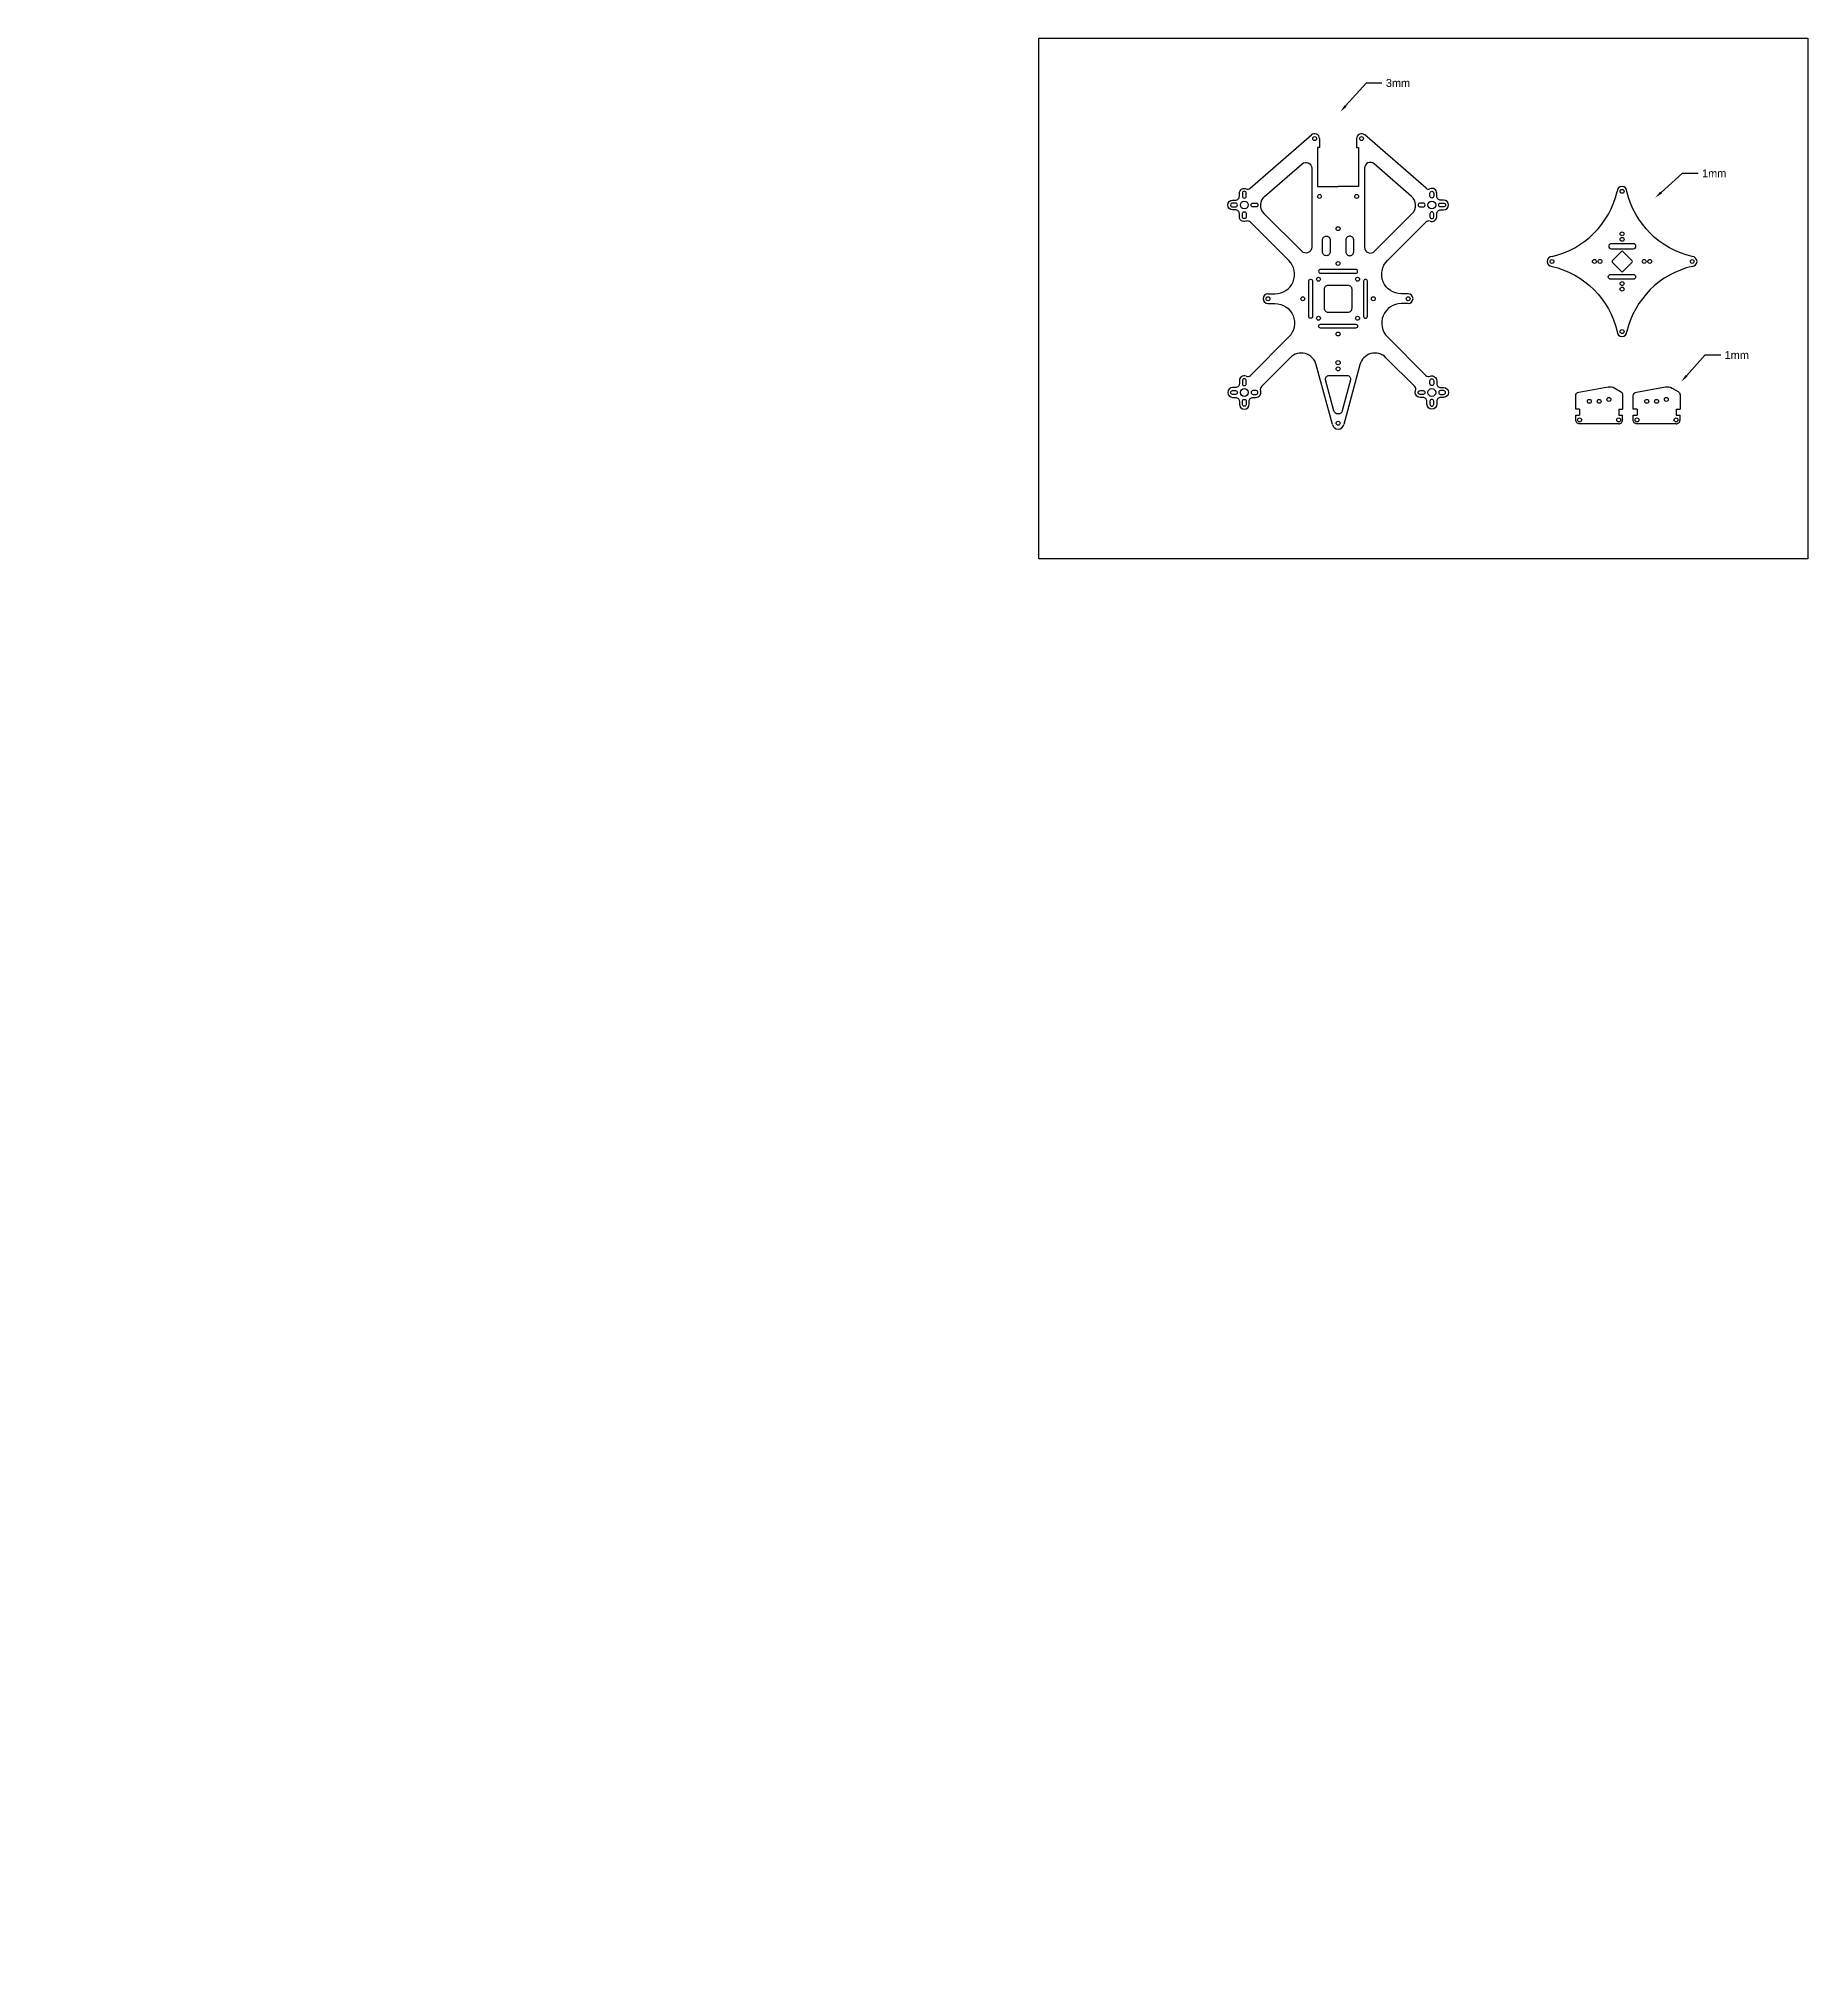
# Model space of a CAD drawing. Header units: millimetres. Extents: x 0 to 3623, y 0 to 1961.
# Drawn here: x 2717 to 3623, y 980 to 1961 of the extents above; entities that cross this region are included whole.
import ezdxf
from ezdxf import colors
from ezdxf.entities.mleader import LeaderData, LeaderLine
from ezdxf.math import Vec2, Vec3

# ---------------------------------------------------------------- set-up
doc = ezdxf.new("R2010")
doc.units = ezdxf.units.MM
doc.layers.add('底板', color=7, linetype='Continuous', true_color=0x000000)
doc.styles.get("Standard").update_dxf_attribs({"font": 'arial.ttf'})

# ---------------------------------------------------------------- blocks, each defined once
blk = doc.blocks.new('23rfedgtr')
for points in [[(31068.74, 27592.45, 0.286071), (31102.11, 27625.85, -25.999989)], [(31140.48, 27592.45, -0.286071), (31107.11, 27625.85, 25.999989)], [(31068.74, 27587.45, -0.286071), (31102.11, 27554.06, 25.999989)], [(31140.48, 27587.45, 0.286071), (31107.11, 27554.06, -25.999989)]]:
    blk.add_lwpolyline(points, format="xyb")
for centre in [(31104.61, 27625.85), (31068.74, 27589.95), (31140.48, 27589.95), (31104.61, 27554.06)]:
    blk.add_circle(centre, 1)
for centre, start, end in [((31104.61, 27625.85), 360, 180), ((31068.74, 27589.95), 90, 270), ((31140.48, 27589.95), 270, 90), ((31104.61, 27554.06), 180, 0)]:
    blk.add_arc(centre, 2.5, start, end)

msp = doc.modelspace()

# ---------------------------------------------------------------- linework, layer by layer
at = {"color": 0}
for p, q in [((3527.55, 1851.67), (3522.8, 1846.91)), ((3522.8, 1846.21), (3527.55, 1841.45)), ((3533.02, 1846.91), (3528.26, 1851.67)), ((3528.26, 1841.45), (3533.02, 1846.21)), ((3506.06, 1771), (3504.06, 1771)), ((3506.06, 1770.95), (3506.06, 1771)), ((3526.06, 1771), (3528.06, 1771)), ((3526.06, 1770.95), (3526.06, 1771)), ((3535.45, 1771), (3533.45, 1771)), ((3535.45, 1770.95), (3535.45, 1771)), ((3555.45, 1771), (3557.45, 1771)), ((3555.45, 1770.95), (3555.45, 1771))]:
    msp.add_line(p, q, dxfattribs=at)
for p, q in [((3504.06, 1767.95), (3506.06, 1767.95)), ((3506.06, 1770.95), (3506.06, 1767.95)), ((3526.06, 1770.95), (3526.06, 1767.95)), ((3526.06, 1767.95), (3528.06, 1767.95)), ((3533.45, 1767.95), (3535.45, 1767.95)), ((3535.45, 1770.95), (3535.45, 1767.95)), ((3555.45, 1770.95), (3555.45, 1767.95)), ((3555.45, 1767.95), (3557.45, 1767.95))]:
    msp.add_line(p, q)
msp.add_lwpolyline([(3229.23, 1960.78), (3622.81, 1960.78), (3622.81, 1694.42), (3229.23, 1694.42)], close=True)
for points in [[(3337.41, 1884.06), (3368.78, 1911.33)], [(3372.92, 1909.44), (3372.92, 1904.94), (3371.92, 1904.94), (3371.92, 1884.94), (3382.42, 1884.94)], [(3391.92, 1909.44), (3391.92, 1904.94), (3392.92, 1904.94), (3392.92, 1884.94), (3382.42, 1884.94)], [(3427.44, 1884.06), (3396.06, 1911.33)], [(3526.06, 1763.45), (3506.06, 1763.45)], [(3555.45, 1763.45), (3535.45, 1763.45)]]:
    msp.add_lwpolyline(points)
for points in [[(3344.77, 1879.86), (3363.96, 1896.53, -0.643177), (3368.92, 1894.27), (3368.92, 1853.87, -0.668143), (3363.8, 1851.75), (3344.46, 1871.09)], [(3420.08, 1879.86), (3400.89, 1896.53, 0.643177), (3395.92, 1894.27), (3395.92, 1853.87, 0.668143), (3401.04, 1851.75), (3420.38, 1871.09)], [(3335.36, 1867.15, -0.531846), (3331.92, 1869.47), (3331.92, 1870.97, 0.414214), (3329.92, 1872.97), (3328.42, 1872.97, -1), (3328.42, 1877.97), (3329.92, 1877.97, 0.414214), (3331.92, 1879.97), (3331.92, 1881.47, -0.540871), (3335.43, 1883.76)], [(3429.49, 1867.15, 0.531846), (3432.92, 1869.47), (3432.92, 1870.97, -0.414214), (3434.92, 1872.97), (3436.42, 1872.97, 1), (3436.42, 1877.97), (3434.92, 1877.97, -0.414214), (3432.92, 1879.97), (3432.92, 1881.47, 0.540871), (3429.42, 1883.76)], [(3346.55, 1829.98), (3350.12, 1829.98, 0.668215), (3357.19, 1847.05), (3337.52, 1866.71)], [(3418.29, 1829.98), (3414.73, 1829.98, -0.668215), (3407.66, 1847.05), (3427.32, 1866.71)], [(3346.55, 1824.98), (3350.12, 1824.98, -0.668215), (3357.19, 1807.91), (3337.52, 1788.24)], [(3418.29, 1824.98), (3414.73, 1824.98, 0.668215), (3407.66, 1807.91), (3427.32, 1788.24)], [(3379.51, 1763.05), (3371.29, 1793.72, 0.577317), (3357.9, 1797.31), (3343.18, 1782.59)], [(3421.66, 1782.59), (3406.94, 1797.31, 0.577317), (3393.56, 1793.72), (3385.35, 1763.12)], [(3335.36, 1787.81, 0.531846), (3331.92, 1785.49), (3331.92, 1783.99, -0.414214), (3329.92, 1781.99), (3328.42, 1781.99, 1), (3328.42, 1776.99), (3329.92, 1776.99, -0.414214), (3331.92, 1774.99), (3331.92, 1773.49, 1), (3336.92, 1773.49), (3336.92, 1774.99, -0.414214), (3338.92, 1776.99), (3340.42, 1776.99, 0.531717), (3342.74, 1780.42)], [(3429.49, 1787.81, -0.531846), (3432.92, 1785.49), (3432.92, 1783.99, 0.414214), (3434.92, 1781.99), (3436.42, 1781.99, -1), (3436.42, 1776.99), (3434.92, 1776.99, 0.414214), (3432.92, 1774.99), (3432.92, 1773.49, -1), (3427.92, 1773.49), (3427.92, 1774.99, 0.414214), (3425.92, 1776.99), (3424.42, 1776.99, -0.531717), (3422.11, 1780.42, -0.531717)], [(3504.06, 1771), (3504.06, 1777.77, -0.36397), (3505.71, 1779.74), (3520.65, 1782.37, -0.176327), (3524.02, 1781.78), (3527.06, 1780.02, -0.267949), (3528.06, 1778.29), (3528.06, 1771)], [(3533.45, 1771), (3533.45, 1777.77, -0.36397), (3535.1, 1779.74), (3550.04, 1782.37, -0.176327), (3553.41, 1781.78), (3556.45, 1780.02, -0.267949), (3557.45, 1778.29), (3557.45, 1771)], [(3506.06, 1763.45, -0.414214), (3504.06, 1765.45), (3504.06, 1767.95)], [(3526.06, 1763.45, 0.414214), (3528.06, 1765.45), (3528.06, 1767.95)], [(3535.45, 1763.45, -0.414214), (3533.45, 1765.45), (3533.45, 1767.95)], [(3555.45, 1763.45, 0.414214), (3557.45, 1765.45), (3557.45, 1767.95)]]:
    msp.add_lwpolyline(points, format="xyb")
for points in [[(3335.42, 1879.97), (3335.42, 1881.47, 1), (3333.42, 1881.47), (3333.42, 1879.97, 1)], [(3429.42, 1879.97), (3429.42, 1881.47, -1), (3431.42, 1881.47), (3431.42, 1879.97, -1)], [(3329.92, 1876.47), (3328.42, 1876.47, 1), (3328.42, 1874.47), (3329.92, 1874.47, 1)], [(3338.92, 1876.47), (3340.42, 1876.47, -1), (3340.42, 1874.47), (3338.92, 1874.47, -1)], [(3425.92, 1876.47), (3424.42, 1876.47, 1), (3424.42, 1874.47), (3425.92, 1874.47, 1)], [(3434.92, 1876.47), (3436.42, 1876.47, -1), (3436.42, 1874.47), (3434.92, 1874.47, -1)], [(3335.42, 1870.97), (3335.42, 1869.47, -1), (3333.42, 1869.47), (3333.42, 1870.97, -1)], [(3429.42, 1870.97), (3429.42, 1869.47, 1), (3431.42, 1869.47), (3431.42, 1870.97, 1)], [(3376.42, 1859.51, -0.414214), (3378.42, 1857.51), (3378.42, 1851.51, -0.414214), (3376.42, 1849.51, -0.414214), (3374.42, 1851.51), (3374.42, 1857.51, -0.414214)], [(3388.42, 1859.51, 0.414214), (3386.42, 1857.51), (3386.42, 1851.51, 0.414214), (3388.42, 1849.51, 0.414214), (3390.42, 1851.51), (3390.42, 1857.51, 0.414214)], [(3368.39, 1837.48, -0.414214), (3369.39, 1836.48), (3369.39, 1818.48, -0.414214), (3368.39, 1817.48, -0.414214), (3367.39, 1818.48), (3367.39, 1836.48, -0.414214)], [(3372.42, 1841.51, 0.414214), (3373.42, 1840.51), (3391.42, 1840.51, 0.414214), (3392.42, 1841.51, 0.414214), (3391.42, 1842.51), (3373.42, 1842.51, 0.414214)], [(3377.42, 1834.48), (3387.42, 1834.48, -0.414214), (3389.42, 1832.48), (3389.42, 1822.48, -0.414214), (3387.42, 1820.48), (3377.42, 1820.48, -0.414214), (3375.42, 1822.48), (3375.42, 1832.48, -0.414214)], [(3396.45, 1837.48, 0.414214), (3395.45, 1836.48), (3395.45, 1818.48, 0.414214), (3396.45, 1817.48, 0.414214), (3397.45, 1818.48), (3397.45, 1836.48, 0.414214)], [(3372.42, 1813.45, -0.414214), (3373.42, 1814.45), (3391.42, 1814.45, -0.414214), (3392.42, 1813.45, -0.414214), (3391.42, 1812.45), (3373.42, 1812.45, -0.414214)], [(3335.42, 1783.99), (3335.42, 1785.49, 1), (3333.42, 1785.49), (3333.42, 1783.99, 1)], [(3388.79, 1785.91), (3384.57, 1770.17, -0.767327), (3380.27, 1770.17), (3376.05, 1785.91, -0.493145), (3377.77, 1788.16), (3387.07, 1788.16, -0.493145)], [(3429.42, 1783.99), (3429.42, 1785.49, -1), (3431.42, 1785.49), (3431.42, 1783.99, -1)], [(3329.92, 1778.49), (3328.42, 1778.49, -1), (3328.42, 1780.49), (3329.92, 1780.49, -1)], [(3335.42, 1774.99), (3335.42, 1773.49, -1), (3333.42, 1773.49), (3333.42, 1774.99, -1)], [(3338.92, 1778.49), (3340.42, 1778.49, 1), (3340.42, 1780.49), (3338.92, 1780.49, 1)], [(3425.92, 1778.49), (3424.42, 1778.49, -1), (3424.42, 1780.49), (3425.92, 1780.49, -1)], [(3429.42, 1774.99), (3429.42, 1773.49, 1), (3431.42, 1773.49), (3431.42, 1774.99, 1)], [(3434.92, 1778.49), (3436.42, 1778.49, 1), (3436.42, 1780.49), (3434.92, 1780.49, 1)]]:
    msp.add_lwpolyline(points, format="xyb", close=True)
for centre, radius in [((3370.42, 1909.44), 1), ((3394.42, 1909.44), 1), ((3334.42, 1875.47), 2), ((3372.92, 1879.83), 1), ((3391.92, 1879.83), 1), ((3430.42, 1875.47), 2), ((3382.42, 1863.37), 1), ((3382.42, 1845.51), 1), ((3372.42, 1837.48), 1), ((3392.42, 1837.48), 1), ((3346.55, 1827.48), 1), ((3364.39, 1827.48), 1), ((3400.45, 1827.48), 1), ((3418.29, 1827.48), 1), ((3372.42, 1817.48), 1), ((3392.42, 1817.48), 1), ((3382.42, 1809.45), 1), ((3382.42, 1794.76), 1.1), ((3382.42, 1791.58), 1), ((3334.42, 1779.49), 2), ((3430.42, 1779.49), 2), ((3511.06, 1774.95), 1), ((3516.06, 1774.95), 1), ((3521.06, 1775.95), 1), ((3540.45, 1774.95), 1), ((3545.45, 1774.95), 1), ((3550.45, 1775.95), 1), ((3382.42, 1763.76), 1), ((3506.06, 1765.45), 1), ((3526.06, 1765.45), 1), ((3535.45, 1765.45), 1), ((3555.45, 1765.45), 1)]:
    msp.add_circle(centre, radius)
for centre, radius, start, end in [((3370.42, 1909.44), 2.5, 0, 130.99284), ((3394.42, 1909.44), 2.5, 49.00716, 180), ((3336.18, 1885.48), 1.87, 246.36925, 310.99284), ((3428.67, 1885.48), 1.87, 229.00716, 293.63075), ((3348.7, 1875.33), 6, 130.99284, 225.00571), ((3416.14, 1875.33), 6, 314.99429, 49.00716), ((3336.11, 1865.3), 2, 45.00571, 112.02444), ((3428.74, 1865.3), 2, 67.97556, 134.99429), ((3346.55, 1827.48), 2.5, 90, 270), ((3418.29, 1827.48), 2.5, 270, 90), ((3336.11, 1789.66), 2, 247.97556, 314.99429), ((3428.74, 1789.66), 2, 225.00571, 292.02444), ((3344.6, 1781.17), 2, 134.99429, 202.00131), ((3420.25, 1781.17), 2, 337.99869, 45.00571), ((3382.42, 1763.76), 3, 193.68587, 347.71454)]:
    msp.add_arc(centre, radius, start, end)
for centre, start, end in [((3523.15, 1846.56), 135, 225), ((3527.91, 1851.32), 45, 135), ((3532.67, 1846.56), 315, 45), ((3527.91, 1841.8), 225, 315)]:
    msp.add_arc(centre, 0.5, start, end, dxfattribs=at)
at = {"layer": '底板', "color": 0}
for p, q in [((3533.62, 1855.62), (3522.22, 1855.62)), ((3522.22, 1853.07), (3533.62, 1853.07)), ((3522.02, 1839.97), (3533.42, 1839.97)), ((3533.42, 1837.43), (3522.02, 1837.43))]:
    msp.add_line(p, q, dxfattribs=at)
for centre in [(3527.81, 1860.7), (3527.81, 1857.87), (3513.66, 1846.56), (3516.49, 1846.56), (3539.12, 1846.56), (3541.95, 1846.56), (3527.81, 1835.25), (3527.81, 1832.42)]:
    msp.add_circle(centre, 1, dxfattribs=at)
for centre, start, end in [((3522.22, 1854.34), 90, 180), ((3522.22, 1854.34), 180, 270), ((3533.62, 1854.34), 270, 90)]:
    msp.add_arc(centre, 1.27, start, end, dxfattribs=at)
at = {"layer": '底板', "color": 0, "extrusion": (0, 0, -1)}
for centre, start, end in [((-3522.02, 1838.7), 0, 90), ((-3522.02, 1838.7), 270, 0), ((-3533.42, 1838.7), 90, 270)]:
    msp.add_arc(centre, 1.27, start, end, dxfattribs=at)

# ---------------------------------------------------------------- block references
msp.add_blockref('23rfedgtr', (-27576.81, -25743.4))

# ---------------------------------------------------------------- leaders
ml = msp.add_multileader_mtext('Standard')
ml.set_content('3mm', color=256)
ml.set_leader_properties()
ml.build(insert=Vec2(0, 0))
ctx = ml.context
ctx.base_point, ctx.plane_origin = Vec3(3404.9, 1937.91), Vec3(3383.61, 1923.2)
notes = []
notes.append((ctx, [(0, (1, 1, 0), (3396.9, 1937.91), (1, 0), 8, [(0, [(3383.61, 1923.2)], 0, [])])]))
ctx.mtext.insert, ctx.mtext.flow_direction = Vec3(3406.9, 1939.94), 5
ml = msp.add_multileader_mtext('Standard')
ml.set_content('1mm', color=256)
ml.set_leader_properties()
ml.build(insert=Vec2(0, 0))
ctx = ml.context
ctx.base_point, ctx.plane_origin = Vec3(3566.73, 1891.7), Vec3(3544.77, 1879.19)
notes.append((ctx, [(0, (1, 1, 0), (3558.73, 1891.7), (1, 0), 8, [(0, [(3544.77, 1879.19)], 0, [])])]))
ctx.mtext.insert, ctx.mtext.flow_direction = Vec3(3568.73, 1893.7), 5
ml = msp.add_multileader_mtext('Standard')
ml.set_content('1mm', color=256)
ml.set_leader_properties()
ml.build(insert=Vec2(0, 0))
ctx = ml.context
ctx.base_point, ctx.plane_origin = Vec3(3578.31, 1798.69), Vec3(3558.1, 1785.05)
notes.append((ctx, [(0, (1, 1, 0), (3570.31, 1798.69), (1, 0), 8, [(0, [(3558.1, 1785.05)], 0, [])])]))
ctx.mtext.insert, ctx.mtext.flow_direction = Vec3(3580.31, 1800.69), 5
ml = msp.add_multileader_mtext('Standard')
ml.set_content('', color=256)
ml.set_leader_properties()
ml.build(insert=Vec2(0, 0))
ctx = ml.context
ctx.base_point, ctx.plane_origin = Vec3(3550.77, 1778.59), Vec3(3572.83, 1787.92)
ctx.text_align_type = 2
notes.append((ctx, [(0, (0, 0, 0), (0, 0), (1, 0), 1, [])]))
ctx.mtext.insert, ctx.mtext.alignment, ctx.mtext.flow_direction = Vec3(3552.77, 1780.59), 3, 5
for ctx, leaders in notes:
    for number, flags, end, landing, length, lines in leaders:
        leader = LeaderData()
        leader.index, (leader.has_last_leader_line, leader.has_dogleg_vector, leader.attachment_direction) = number, flags
        leader.last_leader_point, leader.dogleg_vector, leader.dogleg_length = Vec3(end), Vec3(landing), length
        for number, points, colour, breaks in lines:
            line = LeaderLine()
            line.index, line.vertices, line.color, line.breaks = number, Vec3.list(points), colors.encode_raw_color(colour), breaks
            leader.lines.append(line)
        ctx.leaders.append(leader)

doc.saveas('drawing.dxf')
